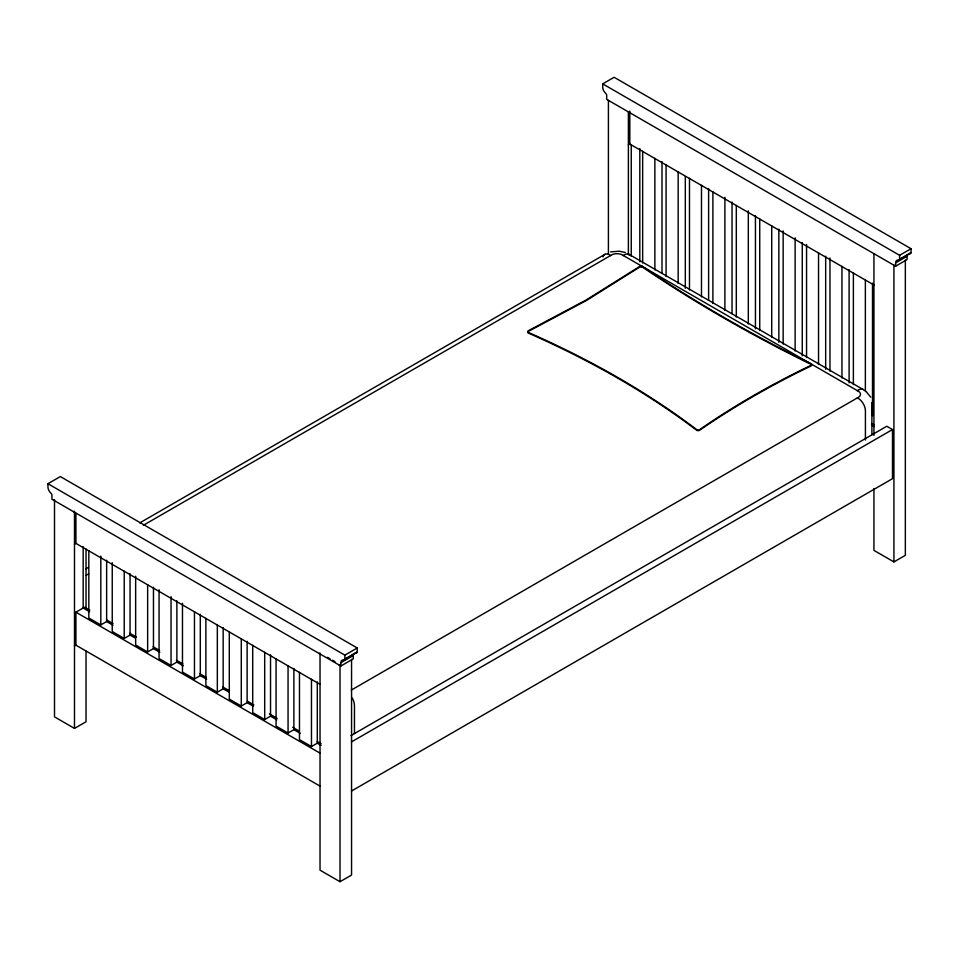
<?xml version="1.0" encoding="UTF-8"?>
<svg xmlns="http://www.w3.org/2000/svg" width="959" height="959" viewBox="0 0 959 959"><rect width="100%" height="100%" fill="white"/><g stroke="black" fill="none" stroke-linecap="round" stroke-linejoin="round"><path stroke-width="1.44" d="M699.614 429.656C734.87 405.178 772.307 383.936 810.966 365.367A2.014 1.163 0 0 0 810.966 363.713C752.731 335.123 696.21 302.924 642.518 266.458L642.098 266.278A2.014 1.163 0 0 0 639.665 266.458L586.189 299.975L528.313 330.747A2.014 1.163 0 0 0 528.313 332.389C587.759 358.558 644.928 390.385 696.761 429.656A2.014 1.163 0 0 0 699.207 429.836L699.207 429.836M809.72 363.749C751.904 335.326 695.826 303.308 642.518 267.117L642.098 266.938A2.014 1.163 0 0 0 639.665 267.117L586.189 300.635L528.313 331.406A2.014 1.163 0 0 0 528.313 333.049C587.759 359.217 644.928 391.044 696.761 430.315A2.014 1.163 0 0 0 699.207 430.495C734.666 406.089 772.139 384.607 810.966 366.026A2.014 1.163 0 0 0 810.966 364.372M895.622 266.194L606.699 99.376L606.699 95.492A2.002 1.151 60 0 0 605.656 93.323A5.73 3.309 60 0 1 602.696 87.173L602.696 83.877L614.108 77.283L911.05 248.717L911.05 252.601A2.002 1.151 60 0 1 910.019 253.584L898.595 260.177A5.73 3.309 60 0 0 895.622 262.898L895.622 266.194L907.046 259.601L907.046 256.305A5.73 3.309 60 0 1 907.442 254.591M628.385 144.869L629.811 144.042L874.069 285.063M340.865 666.025L51.954 499.231L51.954 495.347A2.002 1.151 60 0 0 50.923 493.178A5.73 3.309 60 0 1 47.95 487.028L47.95 483.732L60.345 476.575L357.263 647.996L357.263 651.88A2.002 1.151 60 0 1 356.233 652.851L343.837 660.008A5.73 3.309 60 0 0 340.865 662.729L340.865 666.025L353.26 658.869L353.26 655.572A5.73 3.309 60 0 1 353.859 653.547M53.644 500.202L54.507 499.711L54.507 716.876L74.49 728.408L86.034 721.755L86.034 651.101M73.627 511.746L74.49 511.243L74.49 728.408M74.49 544.221L75.917 543.393L320.162 684.414M139.75 522.907L605.057 254.267M143.37 525.28L611.974 254.734A7.672 4.423 0 0 1 621.959 254.734L858.653 391.392A7.672 4.423 0 0 1 858.653 397.158L351.27 690.096M85.639 568.999L88.228 567.5M86.154 575.292L88.755 573.794M74.49 613.017L84.596 607.179L89.774 610.164M88.827 550.694L88.827 618.004L100.815 624.92L106.641 621.564L112.994 625.22M74.49 645.994L75.917 645.167L320.162 786.188M112.239 562.717L112.239 631.513L124.226 638.442L130.052 635.074L135.135 638.011M135.651 576.227L135.651 645.035L147.638 651.964L153.464 648.596L159.817 652.252M159.062 589.749L159.062 658.557L171.05 665.474L176.876 662.106L183.229 665.774M602.696 83.877L899.626 255.31L911.05 248.717M898.595 260.177A2.002 1.151 60 0 0 899.626 259.194L911.05 252.601M895.622 262.898L907.046 256.305M182.474 603.259L182.474 672.067L194.461 678.996L200.299 675.627L206.641 679.284M205.885 618.279L205.885 685.589L217.333 692.194L223.159 688.826L229.141 692.278M319.179 653.511L320.03 653.007L320.03 870.173L340.013 881.717L351.557 875.052L351.557 659.36M229.297 631.789L229.297 699.099L241.284 706.028L247.122 702.659L253.464 706.327M47.95 483.732L344.868 655.153L357.263 647.996M343.837 660.008A2.002 1.151 60 0 0 344.868 659.037L357.263 651.88M340.865 662.729L353.26 655.572M339.162 665.043L340.013 664.551L340.013 881.717M252.708 645.311L252.708 712.621L264.696 719.538L270.534 716.181L276.839 719.825M276.06 658.797L276.06 726.107L288.06 733.024L293.886 729.655L300.227 733.323M299.472 672.307L299.472 739.617L311.471 746.546L317.297 743.177L321.109 745.371M350.91 735.637L886.775 426.252L892.493 429.548L892.493 478.673L351.426 791.055M351.426 741.93L892.493 429.548M873.937 488.563L873.937 550.382L893.92 561.926L905.344 555.333L905.344 260.105M610.523 251.905L619.178 251.198L625.364 252.517M641.091 266.123L642.098 266.278M641.091 266.782L642.098 266.938M628.888 254.267L862.992 389.426M871.707 423.494L874.248 424.957M871.479 425.005L874.069 426.503M327.522 657.335L330.028 658.785M332.521 660.224L335.027 661.662M106.569 619.862L113.03 623.602M129.837 633.3L136.298 637.028M153.092 646.726L159.554 650.454M176.36 660.164L182.821 663.892M199.616 673.59L206.077 677.318M222.884 687.016L229.345 690.744M247.434 701.197L253.895 704.925M269.407 713.88L277.163 718.351M292.663 727.306L299.124 731.034M317.225 741.487L321.097 743.728M89.547 611.686L83.169 608.006L83.169 546.678M320.162 753.211L75.917 612.202L75.917 645.167M866.109 391.512L870.748 397.194M899.626 255.31L899.626 259.194M893.92 265.199L893.92 561.926M873.937 253.667L873.937 435.446M872.51 283.205L872.51 415.703M871.899 402.516L871.899 434.679M865.366 279.884L865.366 391.536M865.414 440.025L865.414 410.788A10.165 5.886 59.8 0 0 857.346 397.913L857.346 398.081M857.346 390.804L857.346 390.637A10.165 5.886 -59.8 0 1 864.299 390.445M853.378 272.955L853.378 384.619M849.099 269.683L849.099 382.833M841.954 266.362L841.954 378.026M829.967 257.947L829.967 371.097M825.675 256.173L825.675 369.323M818.542 252.852L818.542 364.504M806.555 244.437L806.555 357.587M802.263 242.651L802.263 355.801M795.131 237.844L795.131 350.994M783.143 230.915L783.143 344.065M778.852 229.141L778.852 342.279M771.719 225.809L771.719 337.472M759.732 218.892L759.732 330.555M755.44 215.619L755.44 328.769M748.308 210.812L748.308 323.95M736.308 205.37L736.308 317.033M732.029 202.097L732.029 313.761M724.896 197.29L724.896 310.44M712.897 191.86L712.897 303.512M708.617 188.587L708.617 300.251M701.485 185.267L701.485 296.918M689.485 178.338L689.485 290.002M685.313 176.612L685.313 288.275M678.169 171.805L678.169 283.468M666.073 164.828L666.073 276.48M662.01 161.675L662.01 273.339M654.877 158.355L654.877 270.018M642.662 151.306L642.662 262.97M639.809 148.549L639.809 261.867M631.25 144.713L631.25 256.377M629.811 111.076L629.811 144.042M628.385 111.903L628.385 254.866M623.278 255.657L623.278 255.49A10.165 5.85 -60.2 0 1 630.183 255.286M610.667 255.657L610.667 255.49A10.165 5.85 60.2 0 0 602.923 256.928M608.402 100.359L608.402 253.943M354.458 733.563L354.458 705.788A10.141 5.119 65.6 0 0 352.325 698.02M344.868 655.153L344.868 659.037M317.297 681.849L317.297 743.177M311.471 679.236L311.471 746.546M293.886 668.339L293.886 729.655M288.06 665.714L288.06 733.024M270.534 654.853L270.534 716.181M264.696 652.24L264.696 719.538M247.122 641.331L247.122 702.659M241.284 638.718L241.284 706.028M223.159 627.498L223.159 688.826M217.333 624.884L217.333 692.194M200.299 614.299L200.299 675.627M194.461 611.686L194.461 678.996M176.876 600.778L176.876 662.106M171.05 596.666L171.05 665.474M153.464 587.268L153.464 648.596M147.638 584.654L147.638 651.964M130.052 573.746L130.052 635.074M124.226 571.132L124.226 638.442M106.641 560.236L106.641 621.564M100.815 556.124L100.815 624.92M86.034 548.992L86.034 608.21M75.917 513.293L75.917 543.393M355.429 652.755A5.73 3.309 60 0 1 356.233 652.851M909.6 253.5A5.73 3.309 60 0 1 910.019 253.584"/></g></svg>
